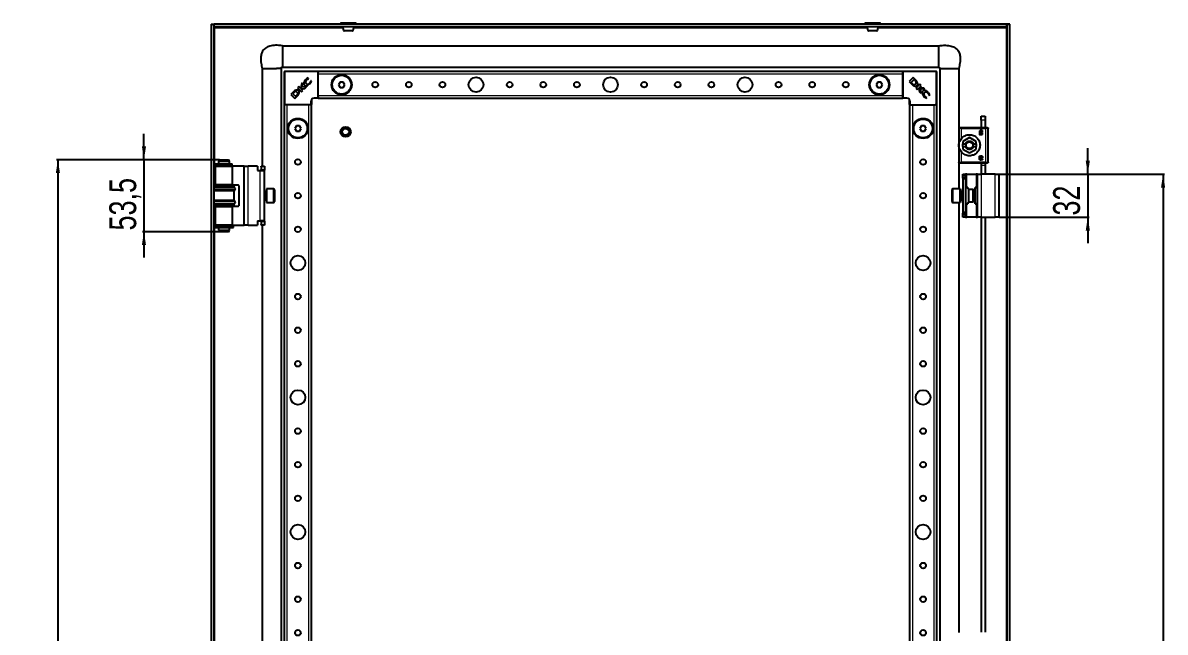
# Model space of a CAD drawing. Header units: millimetres. Extents: x -370 to 1477, y -811 to 1017.
# Drawn here: x 628 to 1477, y 415 to 868 of the extents above; entities that cross this region are included whole.
import ezdxf

# ---------------------------------------------------------------- set-up
doc = ezdxf.new("R2010")
doc.units = ezdxf.units.MM
doc.layers.add('FORMAT', color=7, linetype='Continuous')
doc.styles.add('SLDTEXTSTYLE0', font='TXT', dxfattribs={"width": 0.75})
doc.dimstyles.new('SLDDIMSTYLE0', dxfattribs={"dimtxt": 20, "dimasz": 10, "dimexe": 0, "dimexo": 0.0625, "dimgap": 5, "dimtad": 2, "dimdec": 1, "dimrnd": 1e-09, "dimzin": 12, "dimdsep": 46, "dimtxsty": 'SLDTEXTSTYLE0', "dimsah": 1, "dimcen": 0.09, "dimadec": 0, "dimazin": 3, "dimtfac": 1, "dimtofl": 0, "dimtmove": 0, "dimatfit": 3, "dimfxl": 0, "dimfrac": 2, "dimtolj": 1, "dimtzin": 12, "dimarcsym": 0})
doc.dimstyles.new('SLDDIMSTYLE1', dxfattribs={"dimtxt": 20, "dimasz": 10, "dimexe": 0, "dimexo": 0.0625, "dimgap": 5, "dimtad": 2, "dimdec": 1, "dimrnd": 1e-09, "dimzin": 12, "dimdsep": 46, "dimtxsty": 'SLDTEXTSTYLE0', "dimsah": 1, "dimcen": 0.09, "dimadec": 0, "dimazin": 3, "dimtfac": 1, "dimtmove": 0, "dimatfit": 0, "dimfxl": 0, "dimfrac": 2, "dimtolj": 1, "dimtzin": 12, "dimarcsym": 0})

# ---------------------------------------------------------------- blocks, each defined once
blk = doc.blocks.new('_D_4')
at = {"layer": 'FORMAT'}
for p, q in [((717.6, 765.89), (717.6, 785.12)), ((773.67, 765.89), (716.6, 765.89)), ((717.6, 765.89), (717.6, 712.39)), ((773.67, 712.39), (716.6, 712.39)), ((717.6, 712.39), (717.6, 693.16))]:
    blk.add_line(p, q, dxfattribs=at)
for points in [[(717.6, 765.89), (719.14, 775.89), (716.06, 775.89)], [(717.6, 712.39), (716.06, 702.39), (719.14, 702.39)]]:
    blk.add_solid(points, dxfattribs=at)
at = {"layer": 'FORMAT', "insert": (691.82, 713.28), "char_height": 20, "attachment_point": 1, "rotation": 90, "style": 'SLDTEXTSTYLE0'}
blk.add_mtext('53,5', dxfattribs=at)
blk = doc.blocks.new('_D_5')
at = {"layer": 'FORMAT'}
for p, q in [((1353.62, 755.14), (1476.61, 755.14)), ((1475.61, 755.14), (1475.61, -576.86)), ((1353.62, -576.86), (1476.61, -576.86))]:
    blk.add_line(p, q, dxfattribs=at)
for points in [[(1475.61, 755.14), (1474.07, 745.14), (1477.15, 745.14)], [(1475.61, -576.86), (1477.15, -566.86), (1474.07, -566.86)]]:
    blk.add_solid(points, dxfattribs=at)
at = {"layer": 'FORMAT', "insert": (1449.83, 59.58), "char_height": 20, "attachment_point": 1, "rotation": 90, "style": 'SLDTEXTSTYLE0'}
blk.add_mtext('1332', dxfattribs=at)
blk = doc.blocks.new('_D_6')
at = {"layer": 'FORMAT'}
for p, q in [((1419.61, 755.14), (1419.61, 774.37)), ((1353.62, 755.14), (1420.61, 755.14)), ((1419.61, 755.14), (1419.61, 723.14)), ((1353.62, 723.14), (1420.61, 723.14)), ((1419.61, 723.14), (1419.61, 703.91))]:
    blk.add_line(p, q, dxfattribs=at)
for points in [[(1419.61, 755.14), (1421.15, 765.14), (1418.07, 765.14)], [(1419.61, 723.14), (1418.07, 713.14), (1421.15, 713.14)]]:
    blk.add_solid(points, dxfattribs=at)
at = {"layer": 'FORMAT', "insert": (1393.83, 724.36), "char_height": 20, "attachment_point": 1, "rotation": 90, "style": 'SLDTEXTSTYLE0'}
blk.add_mtext('32', dxfattribs=at)
blk = doc.blocks.new('_D_7')
at = {"layer": 'FORMAT'}
for p, q in [((773.67, 765.89), (652.6, 765.89)), ((653.6, 765.89), (653.6, -587.61)), ((773.67, -587.61), (652.6, -587.61))]:
    blk.add_line(p, q, dxfattribs=at)
for points in [[(653.6, 765.89), (652.06, 755.89), (655.14, 755.89)], [(653.6, -587.61), (655.14, -577.61), (652.06, -577.61)]]:
    blk.add_solid(points, dxfattribs=at)
at = {"layer": 'FORMAT', "insert": (627.82, 48.5), "char_height": 20, "attachment_point": 1, "rotation": 90, "style": 'SLDTEXTSTYLE0'}
blk.add_mtext('1353,5', dxfattribs=at)

msp = doc.modelspace()

# ---------------------------------------------------------------- linework, layer by layer
at = {"color": 7, "linetype": 'Continuous', "lineweight": 25}
for p, q in [((767.61, 866.64), (769.61, 866.64)), ((767.61, 866.64), (767.61, -688.36)), ((769.61, 866.64), (769.61, -688.36)), ((1359.31, 866.64), (769.91, 866.64)), ((769.91, 864.64), (769.91, 866.64)), ((863.86, 867.39), (863.86, 866.64)), ((864.11, 867.64), (875.11, 867.64)), ((875.36, 866.64), (875.36, 867.39)), ((1253.86, 867.39), (1253.86, 866.64)), ((1254.11, 867.64), (1262.61, 867.64)), ((1262.61, 867.64), (1265.11, 867.64)), ((1265.36, 866.64), (1265.36, 867.39)), ((1359.31, 864.64), (1359.31, 866.64)), ((1361.61, 866.64), (1359.61, 866.64)), ((1359.61, -688.36), (1359.61, 866.64)), ((1361.61, -688.36), (1361.61, 866.64)), ((1359.31, 864.64), (769.91, 864.64)), ((770.21, 864.04), (770.01, 864.64)), ((1359.22, 864.64), (1359.01, 864.04)), ((820.61, 850.64), (820.61, 834.8)), ((820.61, 850.64), (1308.61, 850.64)), ((805.61, 833.64), (806.58, 833.64)), ((805.61, 833.64), (805.61, 761.14)), ((806.58, 833.64), (809.04, 833.64)), ((809.04, 833.64), (812.61, 833.64)), ((812.61, 833.64), (816.18, 833.64)), ((819.61, 833.64), (819.61, -655.36)), ((820.61, 834.64), (1308.61, 834.64)), ((1309.61, 833.64), (1309.61, -655.36)), ((1323.61, 833.64), (1323.61, 789.31)), ((822.11, 806.94), (822.11, 831.34)), ((822.41, 831.64), (846.81, 831.64)), ((840.04, 826.1), (839.71, 826.78)), ((839.91, 825.96), (840.04, 826.1)), ((841.86, 824.52), (841.75, 824.41)), ((842.1, 824.01), (841.86, 824.52)), ((847.11, 831.34), (847.11, 831.64)), ((847.11, 831.64), (1282.11, 831.64)), ((847.11, 831.34), (847.11, 830.69)), ((847.11, 829.64), (847.11, 830.69)), ((847.11, 813.64), (847.11, 829.64)), ((1282.11, 831.34), (1282.11, 831.64)), ((1282.11, 830.69), (1282.11, 831.34)), ((1282.11, 829.64), (1282.11, 830.69)), ((1282.11, 813.64), (1282.11, 829.64)), ((1282.41, 831.64), (1306.81, 831.64)), ((1289.71, 826.99), (1286.75, 824.03)), ((1290.42, 825.47), (1288.23, 823.29)), ((1291.7, 825), (1289.71, 826.99)), ((1291.16, 824.75), (1290.42, 825.47)), ((1307.11, 831.34), (1307.11, 806.94)), ((828.74, 816.24), (826.75, 814.25)), ((829, 815.69), (828.28, 814.95)), ((832.8, 820.3), (831.76, 819.25)), ((831.76, 819.25), (834.72, 816.29)), ((834.19, 818.91), (832.8, 820.3)), ((834.68, 822.17), (834.19, 818.91)), ((834.53, 818.59), (837.19, 818.77)), ((835.77, 817.35), (834.53, 818.59)), ((835.48, 822.97), (834.68, 822.17)), ((834.72, 816.29), (835.77, 817.35)), ((835, 819.87), (835.48, 822.97)), ((838.48, 820.05), (835, 819.87)), ((837.19, 818.77), (838.48, 820.05)), ((863.45, 823.64), (862.3, 821.64)), ((862.3, 821.64), (863.45, 819.64)), ((865.76, 823.64), (863.45, 823.64)), ((863.45, 819.64), (865.76, 819.64)), ((866.92, 821.64), (865.76, 823.64)), ((865.76, 819.64), (866.92, 821.64)), ((1263.45, 823.64), (1262.3, 821.64)), ((1262.3, 821.64), (1263.45, 819.64)), ((1265.76, 823.64), (1263.45, 823.64)), ((1263.45, 819.64), (1265.76, 819.64)), ((1266.92, 821.64), (1265.76, 823.64)), ((1265.76, 819.64), (1266.92, 821.64)), ((1286.75, 824.03), (1288.64, 822.14)), ((1288.23, 823.29), (1288.91, 822.63)), ((1288.64, 822.14), (1288.66, 822.12)), ((1294.72, 821.99), (1291.76, 819.03)), ((1291.76, 819.03), (1292.81, 817.97)), ((1292.81, 817.97), (1294.06, 819.21)), ((1294.06, 819.21), (1294.23, 816.55)), ((1294.23, 816.55), (1295.52, 815.27)), ((1294.37, 819.55), (1295.76, 820.94)), ((1297.64, 819.06), (1294.37, 819.55)), ((1295.76, 820.94), (1294.72, 821.99)), ((1295.34, 818.74), (1298.44, 818.27)), ((1295.52, 815.27), (1295.34, 818.74)), ((1298.44, 818.27), (1297.64, 819.06)), ((826.75, 814.25), (829.71, 811.29)), ((828.28, 814.95), (830.46, 812.77)), ((829.71, 811.29), (831.6, 813.18)), ((830.46, 812.77), (831.12, 813.45)), ((831.6, 813.18), (831.62, 813.2)), ((842.11, 809.64), (842.11, 806.94)), ((846.81, 811.64), (844.11, 811.64)), ((847.11, 812.59), (847.11, 813.64)), ((847.11, 812.59), (847.11, 811.94)), ((847.11, 811.64), (847.11, 811.94)), ((847.11, 811.64), (1282.11, 811.64)), ((1282.11, 812.59), (1282.11, 813.64)), ((1282.11, 811.94), (1282.11, 812.59)), ((1282.11, 811.64), (1282.11, 811.94)), ((1285.11, 811.64), (1282.41, 811.64)), ((1287.11, 806.94), (1287.11, 809.64)), ((1299.48, 811.64), (1299.99, 811.89)), ((1299.99, 811.89), (1299.88, 812)), ((1301.42, 813.84), (1301.56, 813.7)), ((1301.56, 813.7), (1302.25, 814.04)), ((822.11, -628.36), (822.11, 806.64)), ((822.41, 806.64), (822.11, 806.64)), ((823.05, 806.64), (822.41, 806.64)), ((824.11, 806.64), (823.05, 806.64)), ((840.11, 806.64), (824.11, 806.64)), ((841.16, 806.64), (840.11, 806.64)), ((841.81, 806.64), (841.16, 806.64)), ((842.11, 806.64), (841.81, 806.64)), ((842.11, -628.36), (842.11, 806.64)), ((1287.11, 806.64), (1287.11, -628.36)), ((1287.11, 806.64), (1287.41, 806.64)), ((1288.05, 806.64), (1287.41, 806.64)), ((1288.05, 806.64), (1289.11, 806.64)), ((1289.11, 806.64), (1305.11, 806.64)), ((1305.11, 806.64), (1306.16, 806.64)), ((1306.81, 806.64), (1306.16, 806.64)), ((1306.81, 806.64), (1307.11, 806.64)), ((1307.11, 806.64), (1307.11, -628.36)), ((830.95, 791.14), (829.8, 789.14)), ((833.26, 791.14), (830.95, 791.14)), ((834.42, 789.14), (833.26, 791.14)), ((1295.95, 791.14), (1294.8, 789.14)), ((1298.26, 791.14), (1295.95, 791.14)), ((1299.42, 789.14), (1298.26, 791.14)), ((1340.31, 798.34), (1343.31, 798.34)), ((1340.31, 795.34), (1340.31, 798.34)), ((1340.31, 795.34), (1340.31, 789.64)), ((1343.31, 798.34), (1343.31, 795.34)), ((1343.31, 795.34), (1343.31, 789.64)), ((829.8, 789.14), (830.95, 787.14)), ((830.95, 787.14), (833.26, 787.14)), ((833.26, 787.14), (834.42, 789.14)), ((1294.8, 789.14), (1295.95, 787.14)), ((1295.95, 787.14), (1298.26, 787.14)), ((1298.26, 787.14), (1299.42, 789.14)), ((1323.61, 789.14), (1323.61, 764.14)), ((1324.44, 779.77), (1325.94, 782.02)), ((1343.61, 789.64), (1325.61, 789.64)), ((1331.61, 782.36), (1326.66, 779.5)), ((1336.56, 779.5), (1331.61, 782.36)), ((1339.05, 786.6), (1339.05, 784.73)), ((1339.51, 784.73), (1339.51, 785.01)), ((1339.58, 786.35), (1339.58, 786.56)), ((1339.96, 786.35), (1339.58, 786.35)), ((1339.58, 785.99), (1340.01, 785.99)), ((1339.58, 785.41), (1339.58, 785.99)), ((1344.21, 789.64), (1343.96, 789.64)), ((1345.61, 764.14), (1345.61, 789.14)), ((1325.94, 771.26), (1324.43, 773.51)), ((1326.66, 779.5), (1326.66, 777.64)), ((1326.66, 775.64), (1326.66, 777.64)), ((1326.66, 777.64), (1328.62, 777.64)), ((1326.66, 775.64), (1326.66, 773.78)), ((1326.66, 775.64), (1328.62, 775.64)), ((1326.66, 773.78), (1331.61, 770.92)), ((1329.31, 777.64), (1328.62, 777.64)), ((1328.62, 775.64), (1329.31, 775.64)), ((1331.61, 770.92), (1336.56, 773.78)), ((1334.59, 777.64), (1333.9, 777.64)), ((1333.9, 775.64), (1334.59, 775.64)), ((1334.59, 777.64), (1336.56, 777.64)), ((1334.59, 775.64), (1336.56, 775.64)), ((1336.56, 777.64), (1336.56, 779.5)), ((1336.56, 777.64), (1336.56, 775.64)), ((1336.56, 773.78), (1336.56, 775.64)), ((773.68, 765.89), (773.11, 764.89)), ((773.11, 764.89), (773.11, 762.89)), ((781.11, 764.89), (773.11, 764.89)), ((773.68, 765.89), (780.53, 765.89)), ((781.11, 764.89), (780.53, 765.89)), ((781.11, 762.89), (781.11, 764.89)), ((1339.05, 766.68), (1339.05, 768.55)), ((1339.51, 768.55), (1339.51, 768.27)), ((1339.58, 767.29), (1339.58, 767.87)), ((1340.01, 767.29), (1339.58, 767.29)), ((1339.96, 766.93), (1339.58, 766.93)), ((1339.58, 766.93), (1339.58, 766.71)), ((769.96, 762.84), (769.96, 761.94)), ((769.96, 762.84), (782.84, 762.84)), ((769.96, 761.94), (782.84, 761.94)), ((770.66, 761.14), (770.66, 747.14)), ((770.66, 761.14), (783.56, 761.14)), ((777.86, 762.89), (773.11, 762.89)), ((773.11, 761.89), (773.11, 761.14)), ((777.86, 761.89), (773.11, 761.89)), ((773.61, 762.89), (773.61, 762.84)), ((773.61, 761.94), (773.61, 761.89)), ((781.11, 762.89), (777.86, 762.89)), ((781.11, 761.89), (777.86, 761.89)), ((780.61, 762.84), (780.61, 762.89)), ((780.61, 761.89), (780.61, 761.94)), ((781.11, 761.14), (781.11, 761.89)), ((782.84, 762.84), (782.93, 762.84)), ((782.84, 761.94), (782.93, 761.94)), ((782.93, 761.94), (782.93, 762.84)), ((782.93, 762.84), (783.14, 762.84)), ((782.93, 761.94), (783.14, 761.94)), ((783.14, 761.94), (783.14, 762.84)), ((783.56, 747.14), (783.56, 761.14)), ((791.66, 761.14), (783.56, 761.14)), ((792.16, 761.14), (791.66, 761.14)), ((792.16, 761.14), (795.16, 761.14)), ((792.16, 717.14), (792.16, 761.14)), ((802.16, 761.14), (795.16, 761.14)), ((802.16, 761.14), (802.16, 757.84)), ((802.16, 757.84), (804.16, 757.84)), ((804.16, 757.84), (807.16, 757.84)), ((804.66, 761.14), (807.16, 761.14)), ((804.66, 760.64), (804.66, 761.14)), ((804.66, 760.64), (804.66, 758.64)), ((804.66, 758.14), (804.66, 758.64)), ((807.16, 758.14), (804.66, 758.14)), ((804.66, 758.14), (804.66, 757.84)), ((807.16, 761.14), (807.16, 760.64)), ((807.16, 760.64), (807.16, 758.64)), ((807.16, 758.64), (807.16, 758.14)), ((807.16, 757.84), (807.16, 758.14)), ((807.16, 720.44), (807.16, 757.84)), ((1323.61, 763.96), (1323.61, 744.14)), ((1325.61, 763.64), (1343.61, 763.64)), ((1340.31, 763.71), (1340.31, 761.84)), ((1340.31, 761.84), (1340.31, 755.14)), ((1343.31, 763.71), (1343.31, 761.84)), ((1343.31, 761.84), (1343.31, 755.14)), ((1343.96, 763.64), (1344.21, 763.64)), ((1326.61, 755.14), (1328.61, 755.14)), ((1326.61, 754.14), (1326.61, 755.14)), ((1326.61, 753.14), (1326.61, 754.14)), ((1326.61, 752.14), (1326.61, 753.14)), ((1328.61, 752.14), (1326.61, 752.14)), ((1326.61, 752.14), (1326.61, 751.64)), ((1328.61, 751.64), (1326.61, 751.64)), ((1326.61, 751.64), (1326.61, 726.64)), ((1328.61, 755.14), (1328.61, 754.14)), ((1329.61, 755.14), (1328.61, 755.14)), ((1328.61, 753.14), (1328.61, 754.14)), ((1328.61, 753.14), (1328.61, 752.14)), ((1328.61, 752.14), (1328.61, 751.64)), ((1328.61, 751.64), (1328.61, 726.64)), ((1329.61, 755.14), (1336.61, 755.14)), ((1337.61, 755.14), (1336.61, 755.14)), ((1337.61, 723.14), (1337.61, 755.14)), ((1337.61, 755.14), (1340.61, 755.14)), ((1350.61, 755.14), (1340.61, 755.14)), ((1350.61, 755.14), (1353.61, 755.14)), ((1353.61, 723.14), (1353.61, 755.14)), ((769.61, 746.14), (784.61, 746.14)), ((784.61, 745.54), (769.61, 745.54)), ((784.61, 742.74), (769.61, 742.74)), ((783.56, 747.14), (770.66, 747.14)), ((773.11, 747.14), (773.11, 746.14)), ((781.11, 746.14), (781.11, 747.14)), ((783.56, 747.14), (787.66, 747.14)), ((784.61, 745.54), (784.61, 746.14)), ((785.31, 744.85), (784.61, 745.54)), ((784.61, 742.74), (785.31, 743.43)), ((784.61, 735.54), (784.61, 742.74)), ((788.16, 746.64), (788.16, 731.64)), ((808.41, 742.14), (807.16, 742.14)), ((814.06, 744.14), (808.66, 744.14)), ((808.66, 744.14), (808.66, 734.14)), ((814.66, 743.54), (814.66, 734.74)), ((1318.61, 736.89), (1318.61, 743.54)), ((1324.61, 744.14), (1319.21, 744.14)), ((1324.61, 736.58), (1324.61, 744.14)), ((1326.11, 742.14), (1324.86, 742.14)), ((1326.61, 744.14), (1326.11, 744.14)), ((1326.11, 744.14), (1326.11, 742.93)), ((1326.11, 742.93), (1326.11, 734.14)), ((1328.61, 745.14), (1329.61, 745.14)), ((1330.31, 745.14), (1329.61, 745.14)), ((1330.31, 745.14), (1330.31, 744.69)), ((1334.24, 743.64), (1331.11, 743.64)), ((1331.11, 734.64), (1331.11, 743.64)), ((1335.11, 743.14), (1334.24, 743.64)), ((1334.24, 734.64), (1334.24, 743.64)), ((1335.11, 735.14), (1335.11, 743.14)), ((1335.91, 733.14), (1335.91, 745.14)), ((1336.61, 745.14), (1335.91, 745.14)), ((1336.61, 745.14), (1337.61, 745.14)), ((784.61, 735.54), (769.61, 735.54)), ((784.61, 732.74), (769.61, 732.74)), ((769.61, 732.14), (784.61, 732.14)), ((770.66, 731.14), (770.66, 717.14)), ((770.66, 731.14), (783.56, 731.14)), ((773.11, 732.14), (773.11, 731.14)), ((781.11, 731.14), (781.11, 732.14)), ((783.56, 717.14), (783.56, 731.14)), ((787.66, 731.14), (783.56, 731.14)), ((785.31, 734.85), (784.61, 735.54)), ((784.61, 732.74), (785.31, 733.43)), ((784.61, 732.14), (784.61, 732.74)), ((807.16, 736.14), (808.41, 736.14)), ((808.66, 734.14), (814.06, 734.14)), ((1318.61, 734.74), (1318.61, 736.89)), ((1319.21, 734.14), (1324.61, 734.14)), ((1323.61, 734.14), (1323.61, 414.31)), ((1324.61, 734.14), (1324.61, 736.58)), ((1324.86, 736.14), (1326.11, 736.14)), ((1326.11, 734.14), (1326.61, 734.14)), ((1329.61, 733.14), (1328.61, 733.14)), ((1329.61, 733.14), (1330.31, 733.14)), ((1330.31, 733.59), (1330.31, 733.14)), ((1331.11, 734.64), (1334.24, 734.64)), ((1334.24, 734.64), (1335.11, 735.14)), ((1335.91, 733.14), (1336.61, 733.14)), ((1337.61, 733.14), (1336.61, 733.14)), ((1328.61, 726.64), (1326.61, 726.64)), ((1326.61, 726.64), (1326.61, 726.14)), ((1326.61, 725.14), (1326.61, 726.14)), ((1326.61, 726.14), (1328.61, 726.14)), ((1326.61, 724.14), (1326.61, 725.14)), ((1326.61, 723.14), (1326.61, 724.14)), ((1328.61, 723.14), (1326.61, 723.14)), ((1328.61, 726.64), (1328.61, 726.14)), ((1328.61, 726.14), (1328.61, 725.14)), ((1328.61, 724.14), (1328.61, 725.14)), ((1328.61, 724.14), (1328.61, 723.14)), ((1328.61, 723.14), (1329.61, 723.14)), ((1336.61, 723.14), (1329.61, 723.14)), ((1336.61, 723.14), (1337.61, 723.14)), ((1340.61, 723.14), (1337.61, 723.14)), ((1340.31, 723.14), (1340.31, 414.64)), ((1340.61, 723.14), (1350.61, 723.14)), ((1343.31, 723.14), (1343.31, 414.64)), ((1353.61, 723.14), (1350.61, 723.14)), ((769.96, 716.34), (769.96, 715.44)), ((769.96, 716.34), (784.26, 716.34)), ((769.96, 715.44), (784.26, 715.44)), ((783.56, 717.14), (770.66, 717.14)), ((773.11, 717.14), (773.11, 716.39)), ((777.86, 716.39), (773.11, 716.39)), ((773.11, 715.39), (773.11, 713.39)), ((777.86, 715.39), (773.11, 715.39)), ((773.61, 716.39), (773.61, 716.34)), ((773.61, 715.44), (773.61, 715.39)), ((781.11, 716.39), (777.86, 716.39)), ((781.11, 715.39), (777.86, 715.39)), ((780.61, 716.34), (780.61, 716.39)), ((780.61, 715.39), (780.61, 715.44)), ((781.11, 716.39), (781.11, 717.14)), ((781.11, 713.39), (781.11, 715.39)), ((783.56, 717.14), (791.66, 717.14)), ((784.26, 715.44), (784.26, 716.34)), ((791.66, 717.14), (792.16, 717.14)), ((795.16, 717.14), (792.16, 717.14)), ((795.16, 717.14), (802.16, 717.14)), ((802.16, 720.44), (804.16, 720.44)), ((802.16, 720.44), (802.16, 717.14)), ((807.16, 720.44), (804.16, 720.44)), ((804.66, 720.44), (804.66, 720.14)), ((804.66, 720.14), (807.16, 720.14)), ((804.66, 719.64), (804.66, 720.14)), ((804.66, 719.64), (804.66, 717.64)), ((804.66, 717.14), (804.66, 717.64)), ((807.16, 717.14), (804.66, 717.14)), ((805.61, 717.14), (805.61, 386.14)), ((807.16, 720.14), (807.16, 720.44)), ((807.16, 720.14), (807.16, 719.64)), ((807.16, 719.64), (807.16, 717.64)), ((807.16, 717.64), (807.16, 717.14)), ((773.11, 713.39), (773.68, 712.39)), ((773.11, 713.39), (777.86, 713.39)), ((777.75, 712.39), (773.68, 712.39)), ((780.53, 712.39), (777.75, 712.39)), ((777.86, 713.39), (781.11, 713.39)), ((780.53, 712.39), (781.11, 713.39))]:
    msp.add_line(p, q, dxfattribs=at)
at = {"color": 8, "linetype": 'Continuous', "lineweight": 18}
for p, q in [((875.36, 867.39), (863.86, 867.39)), ((1262.75, 867.39), (1253.86, 867.39)), ((1265.36, 867.39), (1262.75, 867.39)), ((770.21, 762.84), (770.21, 864.04)), ((770.21, 864.04), (865.64, 864.04)), ((873.58, 864.04), (1255.64, 864.04)), ((1263.58, 864.04), (1359.01, 864.04)), ((1359.01, 864.04), (1359.01, -685.76)), ((822.41, 831.34), (822.11, 831.34)), ((822.41, 831.34), (822.41, 831.64)), ((822.41, 831.34), (822.41, 806.94)), ((846.81, 831.34), (822.41, 831.34)), ((846.81, 831.64), (846.81, 831.34)), ((846.81, 811.94), (846.81, 831.34)), ((847.11, 831.34), (846.81, 831.34)), ((847.11, 829.64), (1282.11, 829.64)), ((1282.41, 831.34), (1282.11, 831.34)), ((1282.41, 831.34), (1282.41, 831.64)), ((1282.41, 831.34), (1282.41, 811.94)), ((1306.81, 831.34), (1282.41, 831.34)), ((1306.81, 831.34), (1306.81, 831.64)), ((1306.81, 806.94), (1306.81, 831.34)), ((1306.81, 831.34), (1307.11, 831.34)), ((841.81, 806.94), (841.81, 809.64)), ((842.11, 809.64), (841.81, 809.64)), ((844.11, 811.94), (846.81, 811.94)), ((844.11, 811.64), (844.11, 811.94)), ((846.81, 811.94), (846.81, 811.64)), ((847.11, 811.94), (846.81, 811.94)), ((847.11, 813.64), (1282.11, 813.64)), ((1282.41, 811.94), (1282.11, 811.94)), ((1282.41, 811.94), (1285.11, 811.94)), ((1282.41, 811.64), (1282.41, 811.94)), ((1285.11, 811.64), (1285.11, 811.94)), ((1287.11, 809.64), (1287.41, 809.64)), ((1287.41, 809.64), (1287.41, 806.94)), ((822.41, 806.94), (822.11, 806.94)), ((822.41, 806.94), (841.81, 806.94)), ((822.41, 806.94), (822.41, 806.64)), ((824.11, -628.36), (824.11, 806.64)), ((840.11, -628.36), (840.11, 806.64)), ((841.81, 806.94), (841.81, 806.64)), ((842.11, 806.94), (841.81, 806.94)), ((1287.41, 806.94), (1287.11, 806.94)), ((1287.41, 806.94), (1306.81, 806.94)), ((1287.41, 806.64), (1287.41, 806.94)), ((1289.11, 806.64), (1289.11, -628.36)), ((1305.11, 806.64), (1305.11, -628.36)), ((1306.81, 806.64), (1306.81, 806.94)), ((1307.11, 806.94), (1306.81, 806.94)), ((1343.31, 795.34), (1340.31, 795.34)), ((1325.61, 781.7), (1325.61, 789.14)), ((1325.61, 789.14), (1343.61, 789.14)), ((1343.61, 789.14), (1343.61, 764.14)), ((1331.61, 774.14), (1331.61, 773.49)), ((1325.61, 764.14), (1325.61, 771.58)), ((770.21, 746.14), (770.21, 761.94)), ((782.84, 762.84), (782.84, 761.94)), ((791.66, 761.14), (791.66, 717.14)), ((795.16, 717.14), (795.16, 761.14)), ((804.16, 720.44), (804.16, 757.84)), ((807.16, 760.64), (804.66, 760.64)), ((804.66, 758.64), (807.16, 758.64)), ((1343.61, 764.14), (1325.61, 764.14)), ((1340.31, 761.84), (1343.31, 761.84)), ((1328.61, 754.14), (1326.61, 754.14)), ((1326.61, 753.14), (1328.61, 753.14)), ((1329.61, 745.14), (1329.61, 755.14)), ((1336.61, 755.14), (1336.61, 745.14)), ((1340.61, 723.14), (1340.61, 755.14)), ((1350.61, 723.14), (1350.61, 755.14)), ((785.31, 744.85), (769.61, 744.85)), ((785.31, 743.43), (769.61, 743.43)), ((808.41, 741.73), (808.41, 742.14)), ((808.41, 736.14), (808.41, 741.73)), ((814.06, 734.14), (814.06, 744.14)), ((1319.21, 744.14), (1319.21, 736.58)), ((1324.86, 742.14), (1324.86, 736.14)), ((785.31, 734.85), (769.61, 734.85)), ((785.31, 733.43), (769.61, 733.43)), ((770.21, 716.34), (770.21, 732.14)), ((1319.21, 736.58), (1319.21, 734.14)), ((1329.61, 723.14), (1329.61, 733.14)), ((1336.61, 733.14), (1336.61, 723.14)), ((1328.61, 725.14), (1326.61, 725.14)), ((1326.61, 724.14), (1328.61, 724.14)), ((770.21, 387.84), (770.21, 715.44)), ((807.16, 719.64), (804.66, 719.64)), ((804.66, 717.64), (807.16, 717.64))]:
    msp.add_line(p, q, dxfattribs=at)
at = {"color": 7, "linetype": 'Continuous', "lineweight": 25}
for centre, radius in [((864.61, 821.64), 7.5), ((864.61, 821.64), 7), ((964.61, 821.64), 5.5), ((1064.61, 821.64), 5.5), ((1164.61, 821.64), 5.5), ((1264.61, 821.64), 7.5), ((1264.61, 821.64), 7), ((889.61, 821.64), 2.1), ((914.61, 821.64), 2.1), ((939.61, 821.64), 2.1), ((989.61, 821.64), 2.1), ((1014.61, 821.64), 2.1), ((1039.61, 821.64), 2.1), ((1089.61, 821.64), 2.1), ((1114.61, 821.64), 2.1), ((1139.61, 821.64), 2.1), ((1189.61, 821.64), 2.1), ((1214.61, 821.64), 2.1), ((1239.61, 821.64), 2.1), ((832.11, 789.14), 7.5), ((832.11, 789.14), 7), ((867.61, 786.64), 3.75), ((1297.11, 789.14), 7.5), ((1297.11, 789.14), 7), ((867.61, 786.64), 3), ((867.61, 786.64), 2.5), ((832.11, 764.14), 2.1), ((1297.11, 764.14), 2.1), ((832.11, 739.14), 2.1), ((1297.11, 739.14), 2.1), ((832.11, 714.14), 2.1), ((1297.11, 714.14), 2.1), ((832.11, 689.14), 5.5), ((1297.11, 689.14), 5.5), ((832.11, 664.14), 2.1), ((1297.11, 664.14), 2.1), ((832.11, 639.14), 2.1), ((1297.11, 639.14), 2.1), ((832.11, 614.14), 2.1), ((1297.11, 614.14), 2.1), ((832.11, 589.14), 5.5), ((1297.11, 589.14), 5.5), ((832.11, 564.14), 2.1), ((1297.11, 564.14), 2.1), ((832.11, 539.14), 2.1), ((1297.11, 539.14), 2.1), ((832.11, 514.14), 2.1), ((1297.11, 514.14), 2.1), ((832.11, 489.14), 5.5), ((1297.11, 489.14), 5.5), ((832.11, 464.14), 2.1), ((1297.11, 464.14), 2.1), ((832.11, 439.14), 2.1), ((1297.11, 439.14), 2.1), ((832.11, 414.14), 2.1), ((1297.11, 414.14), 2.1)]:
    msp.add_circle(centre, radius, dxfattribs=at)
for centre, radius, start, end in [((864.11, 867.39), 0.25, 90, 180), ((875.11, 867.39), 0.25, 0, 90), ((1254.11, 867.39), 0.25, 90, 180), ((1265.11, 867.39), 0.25, 0, 90), ((866.49, 862.14), 0.5, 195.31604, 270.02276), ((872.72, 862.14), 0.5, 269.99815, 345.40011), ((1256.49, 862.14), 0.5, 195.24646, 270.04596), ((1262.72, 862.14), 0.5, 269.96367, 344.83397), ((822.41, 831.34), 0.3, 90, 180), ((839.62, 823.64), 1.97, 128.45405, 215.887), ((846.81, 831.34), 0.3, 360, 90), ((1282.41, 831.34), 0.3, 90, 180), ((1286.68, 820.57), 6.12, 36.98881, 43.07444), ((1288.5, 821.34), 4.87, 20.34448, 48.77765), ((1306.81, 831.34), 0.3, 0, 90), ((832.4, 813.03), 4.87, 110.34448, 138.77765), ((833.18, 811.22), 6.12, 126.98881, 133.07444), ((839.18, 824.05), 1.94, 233.30966, 322.34638), ((1299.51, 814.57), 1.94, 143.30966, 232.34638), ((1299.11, 814.13), 1.97, 38.45405, 125.887), ((844.11, 809.64), 2, 90, 180), ((846.81, 811.94), 0.3, 270, 360), ((1282.41, 811.94), 0.3, 180, 270), ((1285.11, 809.64), 2, 0, 90), ((822.41, 806.94), 0.3, 180, 270), ((841.81, 806.94), 0.3, 270, 0), ((1287.41, 806.94), 0.3, 180, 270), ((1306.81, 806.94), 0.3, 270, 0), ((784.61, 744.14), 1, 314.427, 45.573), ((787.66, 746.64), 0.5, 0, 90), ((808.41, 742.39), 0.25, 270, 360), ((814.06, 743.54), 0.6, 0, 90), ((1319.21, 743.54), 0.6, 90, 180), ((1324.86, 742.39), 0.25, 180, 270), ((784.61, 734.14), 1, 314.427, 45.573), ((787.66, 731.64), 0.5, 270, 0), ((808.41, 735.89), 0.25, 0, 90), ((814.06, 734.74), 0.6, 270, 360), ((1319.21, 734.74), 0.6, 180, 270), ((1324.86, 735.89), 0.25, 90, 180)]:
    msp.add_arc(centre, radius, start, end, dxfattribs=at)
at = {"color": 8, "linetype": 'Continuous', "lineweight": 18}
for centre, start, end in [((844.11, 809.64), 90, 180), ((1285.11, 809.64), 0, 90)]:
    msp.add_arc(centre, 2.3, start, end, dxfattribs=at)
at = {"color": 7, "linetype": 'Continuous', "lineweight": 25}
for points, knots in [([(769.91, 864.94), (769.88, 865.02), (769.77, 865.34), (769.64, 865.91), (769.62, 866.39), (769.61, 866.64)], [0, 0, 0, 0, 0.141742, 0.566203, 1, 1, 1, 1]), ([(1359.61, 866.64), (1359.58, 866.26), (1359.54, 865.69), (1359.37, 865.12), (1359.31, 864.92)], [0, 0, 0, 0, 0.662931, 1, 1, 1, 1]), ([(769.91, 864.64), (769.96, 864.64), (770.01, 864.57), (770.11, 864.35), (770.16, 864.2), (770.21, 864.04)], [0, 0, 0, 0, 0.5, 0.5, 1, 1, 1, 1]), ([(865.58, 864.64), (865.59, 864.51), (865.61, 863.59), (865.83, 862.73), (866.02, 861.99)], [0, 0, 0, 0, 0.14185, 1, 1, 1, 1]), ([(867.9, 861.64), (867.71, 861.64), (867.24, 861.64), (866.7, 861.64), (866.57, 861.64), (866.51, 861.64)], [0, 0, 0, 0, 0.256553, 0.627981, 1, 1, 1, 1]), ([(872.72, 861.64), (872.68, 861.64), (872.59, 861.64), (872.04, 861.64), (871.23, 861.64), (870.24, 861.64), (869.17, 861.64), (868.39, 861.64), (868, 861.64), (867.9, 861.64)], [0, 0, 0, 0, 0.158514, 0.317278, 0.475863, 0.634247, 0.792477, 0.950708, 1, 1, 1, 1]), ([(873.2, 861.99), (873.39, 862.73), (873.61, 863.59), (873.63, 864.51), (873.63, 864.64)], [0, 0, 0, 0, 0.85815, 1, 1, 1, 1]), ([(1255.58, 864.64), (1255.59, 864.51), (1255.61, 863.59), (1255.83, 862.73), (1256.02, 861.99)], [0, 0, 0, 0, 0.14185, 1, 1, 1, 1]), ([(1262.68, 861.64), (1262.69, 861.64), (1262.73, 861.64), (1262.45, 861.64), (1261.93, 861.64), (1261.22, 861.64), (1260.36, 861.64), (1259.3, 861.64), (1258.27, 861.64), (1257.39, 861.64), (1256.78, 861.64), (1256.48, 861.64), (1256.52, 861.64), (1256.54, 861.64)], [0, 0, 0, 0, 0.03384, 0.141254, 0.248698, 0.315774, 0.423314, 0.530846, 0.63821, 0.745706, 0.853372, 0.960917, 1, 1, 1, 1]), ([(1263.2, 861.99), (1263.39, 862.73), (1263.61, 863.59), (1263.63, 864.51), (1263.63, 864.64)], [0, 0, 0, 0, 0.85815, 1, 1, 1, 1]), ([(1359.01, 864.04), (1359.06, 864.2), (1359.11, 864.35), (1359.21, 864.57), (1359.26, 864.64), (1359.31, 864.64)], [0, 0, 0, 0, 0.5, 0.5, 1, 1, 1, 1]), ([(820.61, 850.64), (818.88, 850.81), (815.74, 851.11), (811.41, 850.6), (807.98, 849.17), (805.77, 846.85), (804.68, 844.09), (804.36, 841.04), (804.66, 837.48), (805.27, 834.99), (805.61, 833.64)], [0, 0, 0, 0, 0.176713, 0.320911, 0.440308, 0.54837, 0.6374, 0.738878, 0.858543, 1, 1, 1, 1]), ([(1308.61, 850.64), (1310.33, 850.81), (1313.47, 851.11), (1317.8, 850.6), (1321.23, 849.17), (1323.45, 846.85), (1324.53, 844.09), (1324.85, 841.04), (1324.56, 837.48), (1323.94, 834.99), (1323.61, 833.64)], [0, 0, 0, 0, 0.176713, 0.320911, 0.440308, 0.54837, 0.6374, 0.738878, 0.858543, 1, 1, 1, 1]), ([(1308.61, 850.64), (1308.61, 850.61), (1308.61, 850.55), (1308.61, 849.9), (1308.61, 848.44), (1308.61, 846.25), (1308.61, 844.25), (1308.61, 842.64), (1308.61, 841.03), (1308.61, 839.03), (1308.61, 836.85), (1308.61, 835.34), (1308.61, 834.94), (1308.61, 834.8)], [0, 0, 0, 0, 0.069165, 0.1363, 0.267291, 0.398282, 0.465417, 0.534583, 0.603748, 0.670883, 0.801874, 0.932865, 1, 1, 1, 1]), ([(819.5, 833.64), (819.47, 833.64), (819.38, 833.64), (818.92, 833.64), (818.63, 833.64)], [0, 0, 0, 0, 0.356727, 1, 1, 1, 1]), ([(819.57, 833.64), (819.59, 833.78), (819.61, 834.02), (819.74, 834.22), (819.87, 834.31), (819.92, 834.41), (819.93, 834.48), (819.95, 834.54), (819.97, 834.58), (819.99, 834.61), (820.02, 834.66), (820.07, 834.71), (820.19, 834.77), (820.38, 834.81), (820.53, 834.8), (820.61, 834.8)], [0, 0, 0, 0, 0.233411, 0.418546, 0.549351, 0.595026, 0.631329, 0.647111, 0.661994, 0.676639, 0.691742, 0.725563, 0.766794, 0.872627, 1, 1, 1, 1]), ([(819.61, 833.64), (819.76, 833.87), (820.02, 834.27), (820.43, 834.53), (820.61, 834.64)], [0, 0, 0, 0, 0.561561, 1, 1, 1, 1]), ([(1308.61, 834.8), (1308.71, 834.79), (1308.84, 834.77), (1309, 834.7), (1309.08, 834.64), (1309.14, 834.58), (1309.18, 834.51), (1309.21, 834.43), (1309.28, 834.26), (1309.45, 834.18), (1309.59, 833.95), (1309.63, 833.75), (1309.64, 833.64)], [0, 0, 0, 0, 0.146823, 0.202041, 0.247643, 0.28691, 0.323569, 0.360785, 0.40083, 0.628513, 0.79432, 1, 1, 1, 1]), ([(1309.61, 833.64), (1309.46, 833.87), (1309.19, 834.27), (1308.78, 834.53), (1308.61, 834.64)], [0, 0, 0, 0, 0.561561, 1, 1, 1, 1]), ([(1309.72, 833.64), (1309.75, 833.64), (1309.83, 833.64), (1310.29, 833.64), (1310.58, 833.64)], [0, 0, 0, 0, 0.3508613, 1, 1, 1, 1]), ([(837.98, 825.55), (837.65, 825.17), (837.03, 824.48), (836.48, 823.31), (836.34, 822.37), (836.5, 821.72), (836.68, 821.49), (836.77, 821.38)], [0, 0, 0, 0, 0.315674, 0.58952, 0.813199, 0.909026, 1, 1, 1, 1]), ([(839.71, 826.78), (839.37, 826.6), (838.74, 826.26), (838.22, 825.77), (837.98, 825.55)], [0, 0, 0, 0, 0.5368, 1, 1, 1, 1]), ([(838.39, 825.19), (838.65, 825.4), (839.1, 825.78), (839.67, 825.91), (839.91, 825.96)], [0, 0, 0, 0, 0.5796082, 1, 1, 1, 1]), ([(841.75, 824.41), (841.6, 824.1), (841.34, 823.53), (840.91, 823.07), (840.72, 822.86)], [0, 0, 0, 0, 0.547643, 1, 1, 1, 1]), ([(1291.49, 822.26), (1291.58, 822.36), (1291.75, 822.53), (1291.93, 822.81), (1292.02, 823.08), (1292.02, 823.41), (1291.87, 823.81), (1291.68, 824.09), (1291.58, 824.25)], [0, 0, 0, 0, 0.176808, 0.319231, 0.43938, 0.552395, 0.749205, 1, 1, 1, 1]), ([(831.48, 816.02), (831.39, 816.11), (831.21, 816.28), (830.93, 816.46), (830.66, 816.55), (830.33, 816.55), (829.93, 816.4), (829.65, 816.21), (829.5, 816.11)], [0, 0, 0, 0, 0.176808, 0.319231, 0.43938, 0.552395, 0.749205, 1, 1, 1, 1]), ([(832.76, 814.52), (832.86, 814.73), (833.07, 815.12), (833.19, 815.75), (833.15, 816.34), (832.95, 816.88), (832.59, 817.31), (832.07, 817.61), (831.42, 817.72), (830.96, 817.64), (830.71, 817.59)], [0, 0, 0, 0, 0.138091, 0.265455, 0.384013, 0.496103, 0.605759, 0.71979, 0.847662, 1, 1, 1, 1]), ([(831.12, 813.45), (831.31, 813.65), (831.66, 814.01), (831.98, 814.55), (832.04, 815), (831.97, 815.34), (831.79, 815.7), (831.59, 815.91), (831.48, 816.02)], [0, 0, 0, 0, 0.274676, 0.503042, 0.607381, 0.716579, 0.843412, 1, 1, 1, 1]), ([(836.77, 821.38), (836.93, 821.24), (837.27, 820.96), (837.96, 820.79), (838.84, 820.92), (839.92, 821.49), (840.6, 822.13), (841, 822.5)], [0, 0, 0, 0, 0.130532, 0.266031, 0.423997, 0.666819, 1, 1, 1, 1]), ([(841, 822.5), (841.25, 822.77), (841.67, 823.23), (841.98, 823.78), (842.1, 824.01)], [0, 0, 0, 0, 0.5776526, 1, 1, 1, 1]), ([(1288.66, 822.12), (1288.74, 822.05), (1288.9, 821.89), (1289.06, 821.74), (1289.15, 821.67)], [0, 0, 0, 0, 0.486421, 1, 1, 1, 1]), ([(1288.91, 822.63), (1289.11, 822.44), (1289.48, 822.09), (1290.02, 821.76), (1290.47, 821.7), (1290.81, 821.77), (1291.16, 821.96), (1291.37, 822.15), (1291.49, 822.26)], [0, 0, 0, 0, 0.274676, 0.503042, 0.607381, 0.716579, 0.843412, 1, 1, 1, 1]), ([(1289.15, 821.67), (1289.29, 821.53), (1289.56, 821.29), (1289.86, 821.08), (1289.99, 820.99)], [0, 0, 0, 0, 0.55183, 1, 1, 1, 1]), ([(1289.99, 820.99), (1290.19, 820.88), (1290.58, 820.67), (1291.21, 820.56), (1291.81, 820.6), (1292.34, 820.8), (1292.78, 821.16), (1293.07, 821.67), (1293.19, 822.33), (1293.1, 822.78), (1293.06, 823.03)], [0, 0, 0, 0, 0.138091, 0.265455, 0.384013, 0.496103, 0.605759, 0.71979, 0.847662, 1, 1, 1, 1]), ([(1296.85, 816.97), (1296.71, 816.81), (1296.43, 816.48), (1296.26, 815.78), (1296.39, 814.9), (1296.96, 813.83), (1297.6, 813.14), (1297.97, 812.74)], [0, 0, 0, 0, 0.130532, 0.266031, 0.423997, 0.666819, 1, 1, 1, 1]), ([(1301.01, 815.77), (1300.64, 816.1), (1299.95, 816.71), (1298.78, 817.27), (1297.83, 817.4), (1297.19, 817.25), (1296.96, 817.06), (1296.85, 816.97)], [0, 0, 0, 0, 0.315674, 0.58952, 0.813199, 0.909026, 1, 1, 1, 1]), ([(1302.25, 814.04), (1302.07, 814.37), (1301.73, 815.01), (1301.24, 815.53), (1301.01, 815.77)], [0, 0, 0, 0, 0.5368, 1, 1, 1, 1]), ([(831.62, 813.2), (831.7, 813.27), (831.85, 813.43), (832, 813.6), (832.08, 813.68)], [0, 0, 0, 0, 0.486421, 1, 1, 1, 1]), ([(832.08, 813.68), (832.21, 813.83), (832.46, 814.1), (832.66, 814.39), (832.76, 814.52)], [0, 0, 0, 0, 0.55183, 1, 1, 1, 1]), ([(1297.97, 812.74), (1298.23, 812.5), (1298.7, 812.07), (1299.25, 811.77), (1299.48, 811.64)], [0, 0, 0, 0, 0.577653, 1, 1, 1, 1]), ([(1299.88, 812), (1299.57, 812.14), (1298.99, 812.41), (1298.53, 812.83), (1298.33, 813.03)], [0, 0, 0, 0, 0.547643, 1, 1, 1, 1]), ([(1300.65, 815.35), (1300.87, 815.1), (1301.25, 814.65), (1301.37, 814.08), (1301.42, 813.84)], [0, 0, 0, 0, 0.579608, 1, 1, 1, 1]), ([(1325.61, 771.58), (1325.32, 771.96), (1324.75, 772.71), (1324.19, 773.96), (1323.84, 775.24), (1323.71, 776.64), (1323.84, 778.04), (1324.19, 779.32), (1324.75, 780.57), (1325.32, 781.32), (1325.61, 781.7)], [0, 0, 0, 0, 0.125762, 0.25037, 0.375307, 0.500139, 0.62481, 0.749763, 0.874888, 1, 1, 1, 1]), ([(1340.16, 787.64), (1340.01, 787.63), (1339.79, 787.62), (1339.51, 787.53), (1339.32, 787.41), (1339.18, 787.24), (1339.07, 786.97), (1339.05, 786.74), (1339.05, 786.6)], [0, 0, 0, 0, 0.250089, 0.382495, 0.500259, 0.622163, 0.750133, 1, 1, 1, 1]), ([(1339.05, 784.73), (1339.05, 784.72), (1339.05, 784.7), (1339.06, 784.68), (1339.09, 784.66), (1339.16, 784.64), (1339.23, 784.64), (1339.28, 784.64)], [0, 0, 0, 0, 0.124881, 0.183376, 0.250934, 0.500336, 1, 1, 1, 1]), ([(1339.28, 784.64), (1339.32, 784.64), (1339.39, 784.64), (1339.47, 784.66), (1339.49, 784.68), (1339.5, 784.7), (1339.51, 784.72), (1339.51, 784.73)], [0, 0, 0, 0, 0.499718, 0.749437, 0.810587, 0.875078, 1, 1, 1, 1]), ([(1339.51, 785.01), (1339.63, 784.9), (1339.82, 784.73), (1340.09, 784.62), (1340.26, 784.59), (1340.34, 784.58), (1340.38, 784.58)], [0, 0, 0, 0, 0.499113, 0.749325, 0.874665, 1, 1, 1, 1]), ([(1339.58, 786.56), (1339.58, 786.65), (1339.59, 786.79), (1339.64, 786.96), (1339.72, 787.07), (1339.82, 787.15), (1339.95, 787.2), (1340.08, 787.23), (1340.17, 787.23), (1340.22, 787.23)], [0, 0, 0, 0, 0.250023, 0.382539, 0.499802, 0.620838, 0.749652, 0.874777, 1, 1, 1, 1]), ([(1340.3, 784.99), (1340.23, 785), (1340.08, 785.01), (1339.82, 785.15), (1339.68, 785.3), (1339.58, 785.41)], [0, 0, 0, 0, 0.249939, 0.499864, 1, 1, 1, 1]), ([(1341.34, 785.42), (1341.34, 785.5), (1341.33, 785.66), (1341.23, 785.88), (1341.08, 786.05), (1340.81, 786.22), (1340.43, 786.33), (1340.11, 786.34), (1339.96, 786.35)], [0, 0, 0, 0, 0.1250486, 0.2498861, 0.3708558, 0.4998199, 0.7496086, 1, 1, 1, 1]), ([(1340.01, 785.99), (1340.11, 785.99), (1340.29, 785.98), (1340.51, 785.92), (1340.66, 785.83), (1340.75, 785.73), (1340.8, 785.6), (1340.81, 785.51), (1340.81, 785.46)], [0, 0, 0, 0, 0.279652, 0.500248, 0.629485, 0.750186, 0.875763, 1, 1, 1, 1]), ([(1341.22, 787.14), (1341.22, 787.2), (1341.22, 787.28), (1341.16, 787.37), (1341.02, 787.46), (1340.7, 787.59), (1340.37, 787.62), (1340.16, 787.64)], [0, 0, 0, 0, 0.124693, 0.187182, 0.249773, 0.500039, 1, 1, 1, 1]), ([(1340.22, 787.23), (1340.38, 787.21), (1340.62, 787.18), (1340.87, 787.06), (1341, 786.99), (1341.07, 786.95), (1341.11, 786.94), (1341.12, 786.93)], [0, 0, 0, 0, 0.4987, 0.749508, 0.874949, 0.946783, 1, 1, 1, 1]), ([(1340.81, 785.46), (1340.81, 785.4), (1340.8, 785.3), (1340.73, 785.18), (1340.67, 785.11), (1340.59, 785.05), (1340.5, 785.02), (1340.4, 785), (1340.33, 784.99), (1340.3, 784.99)], [0, 0, 0, 0, 0.249168, 0.373635, 0.49939, 0.619394, 0.749656, 0.87477, 1, 1, 1, 1]), ([(1340.38, 784.58), (1340.5, 784.59), (1340.69, 784.6), (1340.91, 784.69), (1341.07, 784.78), (1341.19, 784.91), (1341.31, 785.12), (1341.33, 785.3), (1341.34, 785.42)], [0, 0, 0, 0, 0.25007, 0.379181, 0.500499, 0.62417, 0.750842, 1, 1, 1, 1]), ([(1341.12, 786.93), (1341.13, 786.94), (1341.15, 786.94), (1341.17, 786.95), (1341.18, 786.96), (1341.2, 786.98), (1341.21, 787.02), (1341.22, 787.07), (1341.22, 787.11), (1341.22, 787.13), (1341.22, 787.14)], [0, 0, 0, 0, 0.128825, 0.180169, 0.243397, 0.36986, 0.499864, 0.749649, 0.843476, 1, 1, 1, 1]), ([(1339.05, 768.55), (1339.05, 768.56), (1339.05, 768.58), (1339.06, 768.6), (1339.09, 768.62), (1339.16, 768.64), (1339.23, 768.64), (1339.28, 768.64)], [0, 0, 0, 0, 0.124884, 0.1863766, 0.2509142, 0.5003223, 1, 1, 1, 1]), ([(1340.16, 765.64), (1340.09, 765.64), (1339.94, 765.64), (1339.72, 765.68), (1339.51, 765.75), (1339.32, 765.87), (1339.18, 766.04), (1339.07, 766.31), (1339.05, 766.53), (1339.05, 766.68)], [0, 0, 0, 0, 0.125255, 0.250437, 0.383066, 0.500493, 0.622629, 0.75025, 1, 1, 1, 1]), ([(1339.28, 768.64), (1339.32, 768.64), (1339.38, 768.64), (1339.45, 768.62), (1339.48, 768.61), (1339.49, 768.6), (1339.5, 768.58), (1339.51, 768.56), (1339.51, 768.55)], [0, 0, 0, 0, 0.499162, 0.644242, 0.749698, 0.813605, 0.875217, 1, 1, 1, 1]), ([(1339.51, 768.27), (1339.63, 768.38), (1339.82, 768.55), (1340.13, 768.68), (1340.3, 768.69), (1340.38, 768.7)], [0, 0, 0, 0, 0.499364, 0.749701, 1, 1, 1, 1]), ([(1339.58, 767.87), (1339.68, 767.98), (1339.82, 768.14), (1340.05, 768.25), (1340.19, 768.28), (1340.26, 768.29), (1340.3, 768.29)], [0, 0, 0, 0, 0.499765, 0.749504, 0.874771, 1, 1, 1, 1]), ([(1339.58, 766.71), (1339.58, 766.67), (1339.58, 766.58), (1339.6, 766.45), (1339.64, 766.32), (1339.72, 766.21), (1339.83, 766.13), (1339.99, 766.06), (1340.13, 766.06), (1340.22, 766.05)], [0, 0, 0, 0, 0.125295, 0.250514, 0.383518, 0.50035, 0.621938, 0.750243, 1, 1, 1, 1]), ([(1341.34, 767.85), (1341.34, 767.82), (1341.34, 767.74), (1341.31, 767.58), (1341.23, 767.4), (1341.08, 767.22), (1340.81, 767.06), (1340.43, 766.95), (1340.11, 766.94), (1339.96, 766.93)], [0, 0, 0, 0, 0.0626366, 0.1252782, 0.2500723, 0.3748405, 0.4999941, 0.7496958, 1, 1, 1, 1]), ([(1340.81, 767.82), (1340.81, 767.77), (1340.8, 767.68), (1340.75, 767.55), (1340.66, 767.45), (1340.51, 767.36), (1340.29, 767.3), (1340.11, 767.29), (1340.01, 767.29)], [0, 0, 0, 0, 0.124446, 0.249795, 0.37, 0.499734, 0.719932, 1, 1, 1, 1]), ([(1341.22, 766.14), (1341.22, 766.11), (1341.22, 766.06), (1341.21, 765.97), (1341.16, 765.91), (1341.02, 765.82), (1340.69, 765.69), (1340.37, 765.66), (1340.16, 765.64)], [0, 0, 0, 0, 0.062686, 0.125173, 0.187628, 0.250185, 0.500314, 1, 1, 1, 1]), ([(1340.22, 766.05), (1340.38, 766.07), (1340.69, 766.09), (1340.95, 766.3), (1341.11, 766.34), (1341.12, 766.35)], [0, 0, 0, 0, 0.498852, 0.946609, 1, 1, 1, 1]), ([(1340.3, 768.29), (1340.36, 768.28), (1340.46, 768.28), (1340.59, 768.23), (1340.67, 768.17), (1340.73, 768.1), (1340.78, 768.01), (1340.81, 767.91), (1340.81, 767.85), (1340.81, 767.82)], [0, 0, 0, 0, 0.2496231, 0.3771401, 0.499734, 0.6227303, 0.7498125, 0.8748762, 1, 1, 1, 1]), ([(1340.38, 768.7), (1340.5, 768.69), (1340.69, 768.68), (1340.91, 768.59), (1341.07, 768.5), (1341.19, 768.37), (1341.31, 768.16), (1341.33, 767.98), (1341.34, 767.85)], [0, 0, 0, 0, 0.25007, 0.379559, 0.500499, 0.624556, 0.750843, 1, 1, 1, 1]), ([(1341.12, 766.35), (1341.13, 766.34), (1341.15, 766.34), (1341.17, 766.33), (1341.18, 766.32), (1341.2, 766.3), (1341.22, 766.23), (1341.22, 766.18), (1341.22, 766.14)], [0, 0, 0, 0, 0.13107, 0.182437, 0.243796, 0.371388, 0.500442, 1, 1, 1, 1]), ([(1331.11, 743.64), (1330.93, 743.79), (1330.58, 744.1), (1330.39, 744.67), (1330.03, 744.97), (1329.69, 745.1), (1329.33, 745.07), (1328.98, 744.88), (1328.73, 744.52), (1328.65, 744.22), (1328.61, 744.07)], [0, 0, 0, 0, 0.185676, 0.371025, 0.466937, 0.562172, 0.656347, 0.751553, 0.873842, 1, 1, 1, 1]), ([(1328.61, 734.21), (1328.65, 734.06), (1328.73, 733.76), (1328.98, 733.4), (1329.33, 733.21), (1329.69, 733.18), (1330.03, 733.31), (1330.39, 733.61), (1330.58, 734.18), (1330.93, 734.49), (1331.11, 734.64)], [0, 0, 0, 0, 0.126158, 0.248447, 0.343653, 0.437828, 0.533063, 0.628975, 0.814324, 1, 1, 1, 1])]:
    msp.add_open_spline(points, degree=3, knots=knots, dxfattribs=at)
at = {"color": 8, "linetype": 'Continuous', "lineweight": 18}
for points, knots in [([(866.05, 862.02), (866.04, 862.02), (865.98, 862.02), (866.29, 862.02), (866.87, 862.02), (867.42, 862.02), (867.64, 862.02)], [0, 0, 0, 0, 0.083271, 0.424284, 0.764725, 1, 1, 1, 1]), ([(867.64, 862.02), (867.75, 862.02), (868.2, 862.02), (868.71, 862.02), (869.51, 862.02), (870.34, 862.02), (871.48, 862.02), (872.43, 862.02), (873.01, 862.02), (873.26, 862.02), (873.19, 862.02), (873.19, 862.02)], [0, 0, 0, 0, 0.048751, 0.2049421, 0.2053925, 0.3620339, 0.5188266, 0.6757989, 0.8329225, 0.9897783, 1, 1, 1, 1]), ([(1256.06, 862.02), (1256.04, 862.02), (1256, 862.02), (1256.34, 862.02), (1257.05, 862.02), (1258.07, 862.02), (1259.25, 862.02), (1260.48, 862.02), (1261.47, 862.02), (1262.3, 862.02), (1262.9, 862.02), (1263.22, 862.02), (1263.17, 862.02), (1263.16, 862.02)], [0, 0, 0, 0, 0.038891, 0.14638, 0.253973, 0.361383, 0.468681, 0.576165, 0.683665, 0.750707, 0.858068, 0.965424, 1, 1, 1, 1])]:
    msp.add_open_spline(points, degree=3, knots=knots, dxfattribs=at)
at = {"color": 7, "linetype": 'Continuous', "lineweight": 25}
for points in [[(818.63, 833.64), (818.3, 833.64), (817.63, 833.64), (816.66, 833.64), (816.18, 833.64)], [(1310.58, 833.64), (1310.92, 833.64), (1311.58, 833.64), (1312.55, 833.64), (1313.04, 833.64)], [(1313.04, 833.64), (1313.6, 833.64), (1314.72, 833.64), (1315.98, 833.64), (1316.61, 833.64)], [(1316.61, 833.64), (1317.23, 833.64), (1318.49, 833.64), (1319.61, 833.64), (1320.18, 833.64)], [(1320.18, 833.64), (1320.66, 833.64), (1321.63, 833.64), (1322.3, 833.64), (1322.63, 833.64)], [(1322.63, 833.64), (1322.91, 833.64), (1323.48, 833.64), (1323.56, 833.64), (1323.61, 833.64)], [(1324.11, 789.64), (1324.04, 789.63), (1323.91, 789.62), (1323.74, 789.5), (1323.63, 789.34), (1323.61, 789.21), (1323.61, 789.14)], [(1325.61, 789.64), (1325.41, 789.64), (1325.02, 789.64), (1324.52, 789.64), (1324.17, 789.64), (1324.13, 789.64), (1324.11, 789.64)], [(1325.61, 781.7), (1326, 782.11), (1326.79, 782.94), (1328.28, 783.81), (1329.9, 784.38), (1331.04, 784.45), (1331.61, 784.49)], [(1331.61, 784.49), (1332.63, 784.37), (1334.69, 784.14), (1337.3, 782.32), (1339.05, 779.73), (1339.66, 776.64), (1339.05, 773.55), (1337.3, 770.96), (1334.69, 769.14), (1332.63, 768.91), (1331.61, 768.79)], [(1345.11, 789.64), (1345.08, 789.64), (1345.04, 789.64), (1344.69, 789.64), (1344.2, 789.64), (1343.8, 789.64), (1343.61, 789.64)], [(1345.11, 789.64), (1345.17, 789.63), (1345.3, 789.62), (1345.47, 789.5), (1345.58, 789.34), (1345.6, 789.21), (1345.61, 789.14)], [(1328.62, 777.64), (1328.75, 777.94), (1329.02, 778.54), (1329.74, 779.24), (1330.62, 779.69), (1331.61, 779.84), (1332.59, 779.69), (1333.47, 779.24), (1334.2, 778.54), (1334.46, 777.94), (1334.59, 777.64)], [(1331.61, 773.49), (1331.28, 773.52), (1330.62, 773.58), (1329.74, 774.05), (1329.02, 774.74), (1328.75, 775.34), (1328.62, 775.64)], [(1329.31, 775.64), (1329.26, 775.8), (1329.14, 776.12), (1329.09, 776.64), (1329.14, 777.16), (1329.26, 777.48), (1329.31, 777.64)], [(1329.31, 777.64), (1329.43, 777.85), (1329.66, 778.28), (1330.22, 778.76), (1330.88, 779.08), (1331.36, 779.12), (1331.61, 779.14)], [(1331.61, 774.14), (1331.36, 774.16), (1330.88, 774.2), (1330.22, 774.52), (1329.66, 775), (1329.43, 775.43), (1329.31, 775.64)], [(1331.61, 779.14), (1331.85, 779.12), (1332.33, 779.08), (1332.99, 778.76), (1333.55, 778.28), (1333.78, 777.85), (1333.9, 777.64)], [(1334.59, 775.64), (1334.46, 775.34), (1334.2, 774.74), (1333.47, 774.05), (1332.59, 773.58), (1331.93, 773.52), (1331.61, 773.49)], [(1333.9, 775.64), (1333.78, 775.43), (1333.55, 775), (1332.99, 774.52), (1332.33, 774.2), (1331.85, 774.16), (1331.61, 774.14)], [(1333.9, 777.64), (1333.96, 777.48), (1334.08, 777.16), (1334.12, 776.64), (1334.08, 776.12), (1333.96, 775.8), (1333.9, 775.64)], [(1331.61, 768.79), (1331.04, 768.83), (1329.9, 768.9), (1328.28, 769.47), (1326.79, 770.34), (1326, 771.17), (1325.61, 771.58)], [(1324.11, 763.64), (1324.04, 763.65), (1323.91, 763.66), (1323.74, 763.78), (1323.63, 763.94), (1323.61, 764.07), (1323.61, 764.14)], [(1324.11, 763.64), (1324.13, 763.64), (1324.17, 763.64), (1324.52, 763.64), (1325.02, 763.64), (1325.41, 763.64), (1325.61, 763.64)], [(1343.61, 763.64), (1343.8, 763.64), (1344.2, 763.64), (1344.69, 763.64), (1345.04, 763.64), (1345.08, 763.64), (1345.11, 763.64)], [(1345.61, 764.14), (1345.6, 764.07), (1345.58, 763.94), (1345.47, 763.78), (1345.3, 763.66), (1345.17, 763.65), (1345.11, 763.64)]]:
    msp.add_open_spline(points, degree=3, dxfattribs=at)
at = {"color": 8, "linetype": 'Continuous', "lineweight": 18}
for points in [[(1325.61, 789.14), (1325.34, 789.14), (1324.82, 789.14), (1324.16, 789.14), (1323.7, 789.14), (1323.64, 789.14), (1323.61, 789.14)], [(1325.61, 789.64), (1325.61, 789.63), (1325.61, 789.62), (1325.61, 789.5), (1325.61, 789.34), (1325.61, 789.21), (1325.61, 789.14)], [(1343.61, 789.14), (1343.61, 789.21), (1343.61, 789.34), (1343.61, 789.5), (1343.61, 789.62), (1343.61, 789.63), (1343.61, 789.64)], [(1345.61, 789.14), (1345.58, 789.14), (1345.52, 789.14), (1345.05, 789.14), (1344.39, 789.14), (1343.87, 789.14), (1343.61, 789.14)], [(1323.61, 764.14), (1323.64, 764.14), (1323.7, 764.14), (1324.16, 764.14), (1324.82, 764.14), (1325.34, 764.14), (1325.61, 764.14)], [(1325.61, 764.14), (1325.61, 764.07), (1325.61, 763.94), (1325.61, 763.78), (1325.61, 763.66), (1325.61, 763.65), (1325.61, 763.64)], [(1343.61, 763.64), (1343.61, 763.65), (1343.61, 763.66), (1343.61, 763.78), (1343.61, 763.94), (1343.61, 764.07), (1343.61, 764.14)], [(1343.61, 764.14), (1343.87, 764.14), (1344.39, 764.14), (1345.05, 764.14), (1345.52, 764.14), (1345.58, 764.14), (1345.61, 764.14)]]:
    msp.add_open_spline(points, degree=3, dxfattribs=at)

# ---------------------------------------------------------------- dimensions: what is measured, and where the dimension line sits
at = {"layer": 'FORMAT'}
for base, p1, p2, dimstyle, picture, middle in [((717.6, 712.39), (773.68, 765.89), (773.68, 712.39), 'SLDDIMSTYLE1', '_D_4', (717.6, 739.14)), ((1419.61, 723.14), (1353.61, 755.14), (1353.61, 723.14), 'SLDDIMSTYLE1', '_D_6', (1419.61, 739.14)), ((653.6, -587.61), (773.68, 765.89), (773.68, -587.61), 'SLDDIMSTYLE0', '_D_7', (653.6, 89.14)), ((1475.61, -576.86), (1353.61, 755.14), (1353.61, -576.86), 'SLDDIMSTYLE0', '_D_5', (1475.61, 89.14))]:
    dim = msp.add_linear_dim(base=base, p1=p1, p2=p2, angle=90, dimstyle=dimstyle, dxfattribs=at)
    dim.commit()
    dim.dimension.update_dxf_attribs({"geometry": picture, "text_midpoint": middle, "dimtype": 160})

doc.saveas('drawing.dxf')
